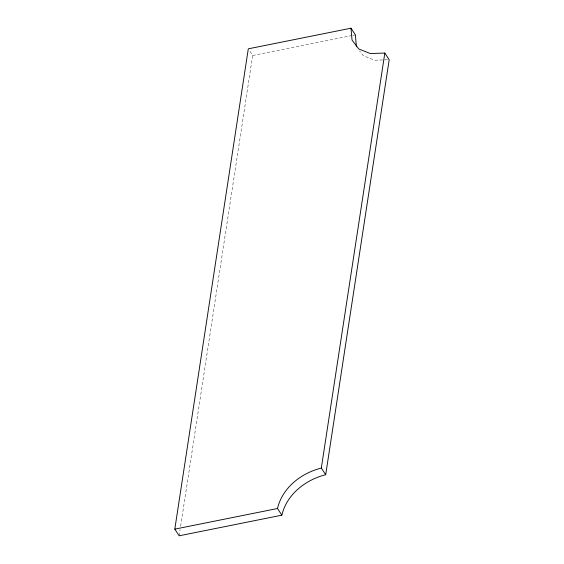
<?xml version="1.0" encoding="UTF-8"?>
<svg xmlns="http://www.w3.org/2000/svg" width="564" height="564" viewBox="0 0 564 564"><rect width="100%" height="100%" fill="white"/><g stroke="black" fill="none" stroke-linecap="round" stroke-linejoin="round"><path stroke-width="0.42" stroke-dasharray="2.82 2.11" d="M179.169 535.8L180.099 529.709M180.635 526.226L252.665 55.491L249.175 50.154M252.665 55.491L351.915 35.56M352.775 35.384L355.369 34.862M387.496 59.777L374.722 60.221L363.209 55.674L359.55 50.88"/><path stroke-width="0.85" d="M350.998 28.2L352.042 40.1L358.838 49.005L370.351 53.552L384.831 53.058L389.195 59.721L325.696 474.726C305.575 479.767 286.78 494.318 281.866 515.179L179.169 535.8L174.805 529.138L248.301 48.821L350.998 28.2L355.369 34.862L356.413 46.77M325.696 474.726L321.325 468.064L384.831 53.058M281.866 515.179L277.502 508.509C282.409 487.649 301.204 473.097 321.325 468.064M174.805 529.138L277.502 508.509"/></g></svg>
